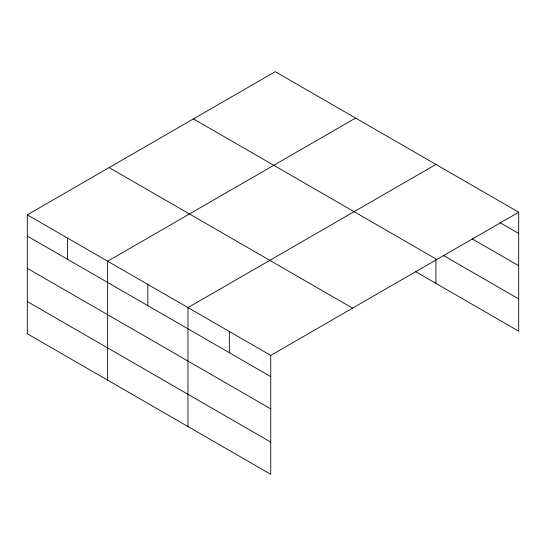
<?xml version="1.0" encoding="UTF-8"?>
<svg xmlns="http://www.w3.org/2000/svg" width="546" height="546" viewBox="0 0 546 546"><rect width="100%" height="100%" fill="white"/><g stroke="black" fill="none" stroke-linecap="round" stroke-linejoin="round"><path stroke-width="0.82" d="M27.3 214.831L270.748 355.385L270.748 474.324L27.3 333.77L27.3 214.831L275.252 71.676L518.7 212.23L518.7 331.169L415.479 271.574M355.589 118.059L107.637 261.213L107.637 380.152M435.926 164.442L187.974 307.596L187.974 426.535M270.748 355.385L518.7 212.23M499.822 222.577L518.7 233.476M472.229 238.889L518.7 265.711M443.188 255.337L518.7 298.928M193.427 118.912L436.875 259.466M109.125 167.588L352.573 308.142M27.3 236.077L270.748 376.631M27.3 268.318L270.748 408.872M27.3 301.535L270.748 442.083M435.926 259.63L435.926 283.381M229.361 331.49L229.361 352.736M147.809 284.405L147.809 305.651M67.472 238.022L67.472 259.268"/></g></svg>
